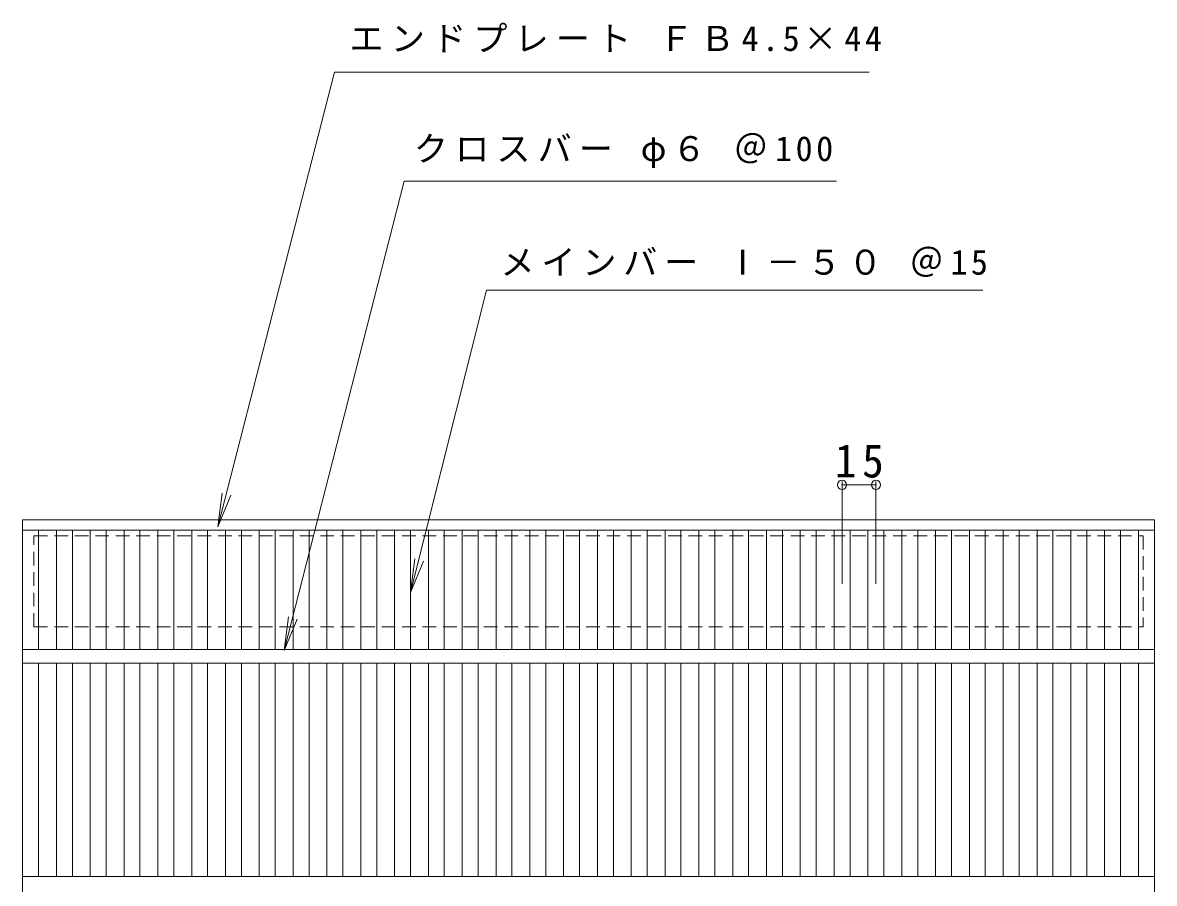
# Model space of a CAD drawing. Units: millimetres, scale not verified. Extents: x -557 to 892, y -689 to 642.
# Drawn here: x -554.8 to -56.8, y 262.8 to 641.8 of the extents above; entities that cross this region are included whole.
import ezdxf

# ---------------------------------------------------------------- set-up
doc = ezdxf.new("R2010")
doc.units = ezdxf.units.MM
doc.header["$LTSCALE"] = 5
doc.header["$PDMODE"] = 32
doc.header["$PDSIZE"] = 4
doc.linetypes.add('DASHED1', pattern=[1.8, 1.2, -0.6])
for name, color, linetype, lineweight in [('1-1_1-1ﾚｲﾔ', 2, 'Continuous', 9), ('1-2_1-2ﾚｲﾔ', 3, 'Continuous', 9), ('1-4_1-4ﾚｲﾔ', 7, 'Continuous', 9), ('1-5_1-5ﾚｲﾔ', 7, 'Continuous', 9)]:
    doc.layers.add(name, color=color, linetype=linetype, lineweight=lineweight)
doc.styles.add('ＭＳ ゴシック', font='')
doc.styles.get('ＭＳ ゴシック').set_extended_font_data('MS Gothic')

msp = doc.modelspace()

# ---------------------------------------------------------------- linework, layer by layer
at = {"layer": '1-1_1-1ﾚｲﾔ', "linetype": 'DASHED1'}
for p in [(-61.757, 415.814), (-549.757, 375.814)]:
    msp.add_line(p, (-61.757, 375.814), dxfattribs=at)
msp.add_lwpolyline([(-549.757, 375.814), (-549.757, 415.814), (-61.757, 415.814)], dxfattribs=at)
at = {"layer": '1-2_1-2ﾚｲﾔ'}
for p, q in [((-56.757, 422.814), (-56.757, -197.186)), ((-554.757, 418.314), (-56.757, 418.314)), ((-547.757, 365.814), (-547.757, 418.314)), ((-539.878, 365.814), (-539.878, 418.314)), ((-532.878, 365.814), (-532.878, 418.314)), ((-524.999, 365.814), (-524.999, 418.314)), ((-517.999, 365.814), (-517.999, 418.314)), ((-510.121, 365.814), (-510.121, 418.314)), ((-503.121, 365.814), (-503.121, 418.314)), ((-495.242, 365.814), (-495.242, 418.314)), ((-488.242, 365.814), (-488.242, 418.314)), ((-480.363, 365.814), (-480.363, 418.314)), ((-473.363, 365.814), (-473.363, 418.314)), ((-465.484, 365.814), (-465.484, 418.314)), ((-458.484, 365.814), (-458.484, 418.314)), ((-450.605, 365.814), (-450.605, 418.314)), ((-443.605, 365.814), (-443.605, 418.314)), ((-435.726, 365.814), (-435.726, 418.314)), ((-428.726, 365.814), (-428.726, 418.314)), ((-420.848, 365.814), (-420.848, 418.314)), ((-413.848, 365.814), (-413.848, 418.314)), ((-405.969, 365.814), (-405.969, 418.314)), ((-398.969, 365.814), (-398.969, 418.314)), ((-391.09, 365.814), (-391.09, 418.314)), ((-384.09, 365.814), (-384.09, 418.314)), ((-376.211, 365.814), (-376.211, 418.314)), ((-369.211, 365.814), (-369.211, 418.314)), ((-361.333, 365.814), (-361.333, 418.314)), ((-354.333, 365.814), (-354.333, 418.314)), ((-346.454, 365.814), (-346.454, 418.314)), ((-339.454, 365.814), (-339.454, 418.314)), ((-331.575, 365.814), (-331.575, 418.314)), ((-324.575, 365.814), (-324.575, 418.314)), ((-316.696, 365.814), (-316.696, 418.314)), ((-309.696, 365.814), (-309.696, 418.314)), ((-301.818, 365.814), (-301.818, 418.314)), ((-294.818, 365.814), (-294.818, 418.314)), ((-286.939, 365.814), (-286.939, 418.314)), ((-279.939, 365.814), (-279.939, 418.314)), ((-272.06, 365.814), (-272.06, 418.314)), ((-265.06, 365.814), (-265.06, 418.314)), ((-257.181, 365.814), (-257.181, 418.314)), ((-250.181, 365.814), (-250.181, 418.314)), ((-242.302, 365.814), (-242.302, 418.314)), ((-235.302, 365.814), (-235.302, 418.314)), ((-227.423, 365.814), (-227.423, 418.314)), ((-220.423, 365.814), (-220.423, 418.314)), ((-212.544, 365.814), (-212.544, 418.314)), ((-205.544, 365.814), (-205.544, 418.314)), ((-197.666, 365.814), (-197.666, 418.314)), ((-190.665, 365.814), (-190.665, 418.314)), ((-182.787, 365.814), (-182.787, 418.314)), ((-175.787, 365.814), (-175.787, 418.314)), ((-167.908, 365.814), (-167.908, 418.314)), ((-160.908, 365.814), (-160.908, 418.314)), ((-153.029, 365.814), (-153.029, 418.314)), ((-146.029, 365.814), (-146.029, 418.314)), ((-138.15, 365.814), (-138.15, 418.314)), ((-131.15, 365.814), (-131.15, 418.314)), ((-123.271, 365.814), (-123.271, 418.314)), ((-116.271, 365.814), (-116.271, 418.314)), ((-108.392, 365.814), (-108.392, 418.314)), ((-101.392, 365.814), (-101.392, 418.314)), ((-93.513, 365.814), (-93.513, 418.314)), ((-86.513, 365.814), (-86.513, 418.314)), ((-78.634, 365.814), (-78.634, 418.314)), ((-71.634, 365.814), (-71.634, 418.314)), ((-63.757, 418.314), (-63.757, 365.814)), ((-554.757, 365.814), (-56.757, 365.814)), ((-554.757, 359.814), (-56.757, 359.814)), ((-547.757, 265.814), (-547.757, 359.814)), ((-539.878, 265.814), (-539.878, 359.814)), ((-532.878, 265.814), (-532.878, 359.814)), ((-524.999, 265.814), (-524.999, 359.814)), ((-517.999, 265.814), (-517.999, 359.814)), ((-510.121, 265.814), (-510.121, 359.814)), ((-503.121, 265.814), (-503.121, 359.814)), ((-495.242, 265.814), (-495.242, 359.814)), ((-488.242, 265.814), (-488.242, 359.814)), ((-480.363, 265.814), (-480.363, 359.814)), ((-473.363, 265.814), (-473.363, 359.814)), ((-465.484, 265.814), (-465.484, 359.814)), ((-458.484, 265.814), (-458.484, 359.814)), ((-450.605, 265.814), (-450.605, 359.814)), ((-443.605, 265.814), (-443.605, 359.814)), ((-435.726, 265.814), (-435.726, 359.814)), ((-428.726, 265.814), (-428.726, 359.814)), ((-420.848, 265.814), (-420.848, 359.814)), ((-413.848, 265.814), (-413.848, 359.814)), ((-405.969, 265.814), (-405.969, 359.814)), ((-398.969, 265.814), (-398.969, 359.814)), ((-391.09, 265.814), (-391.09, 359.814)), ((-384.09, 265.814), (-384.09, 359.814)), ((-376.211, 265.814), (-376.211, 359.814)), ((-369.211, 265.814), (-369.211, 359.814)), ((-361.333, 265.814), (-361.333, 359.814)), ((-354.333, 265.814), (-354.333, 359.814)), ((-346.454, 265.814), (-346.454, 359.814)), ((-339.454, 265.814), (-339.454, 359.814)), ((-331.575, 265.814), (-331.575, 359.814)), ((-324.575, 265.814), (-324.575, 359.814)), ((-316.696, 265.814), (-316.696, 359.814)), ((-309.696, 265.814), (-309.696, 359.814)), ((-301.818, 265.814), (-301.818, 359.814)), ((-294.818, 265.814), (-294.818, 359.814)), ((-286.939, 265.814), (-286.939, 359.814)), ((-279.939, 265.814), (-279.939, 359.814)), ((-272.06, 265.814), (-272.06, 359.814)), ((-265.06, 265.814), (-265.06, 359.814)), ((-257.181, 265.814), (-257.181, 359.814)), ((-250.181, 265.814), (-250.181, 359.814)), ((-242.302, 265.814), (-242.302, 359.814)), ((-235.302, 265.814), (-235.302, 359.814)), ((-227.423, 265.814), (-227.423, 359.814)), ((-220.423, 265.814), (-220.423, 359.814)), ((-212.544, 265.814), (-212.544, 359.814)), ((-205.544, 265.814), (-205.544, 359.814)), ((-197.666, 265.814), (-197.666, 359.814)), ((-190.665, 265.814), (-190.665, 359.814)), ((-182.787, 265.814), (-182.787, 359.814)), ((-175.787, 265.814), (-175.787, 359.814)), ((-167.908, 265.814), (-167.908, 359.814)), ((-160.908, 265.814), (-160.908, 359.814)), ((-153.029, 265.814), (-153.029, 359.814)), ((-146.029, 265.814), (-146.029, 359.814)), ((-138.15, 265.814), (-138.15, 359.814)), ((-131.15, 265.814), (-131.15, 359.814)), ((-123.271, 265.814), (-123.271, 359.814)), ((-116.271, 265.814), (-116.271, 359.814)), ((-108.392, 265.814), (-108.392, 359.814)), ((-101.392, 265.814), (-101.392, 359.814)), ((-93.513, 265.814), (-93.513, 359.814)), ((-86.513, 265.814), (-86.513, 359.814)), ((-78.634, 265.814), (-78.634, 359.814)), ((-71.634, 265.814), (-71.634, 359.814)), ((-63.757, 359.814), (-63.757, 265.814)), ((-554.757, 265.814), (-56.757, 265.814))]:
    msp.add_line(p, q, dxfattribs=at)
msp.add_lwpolyline([(-554.757, -197.186), (-554.757, 422.814), (-56.757, 422.814)], dxfattribs=at)
at = {"layer": '1-4_1-4ﾚｲﾔ'}
for p, q in [((-194.166, 394.722), (-194.166, 439.799)), ((-194.166, 438.299), (-179.287, 438.299)), ((-179.287, 394.722), (-179.287, 439.799))]:
    msp.add_line(p, q, dxfattribs=at)
for p in [(-194.166, 438.299), (-179.287, 438.299)]:
    msp.add_point(p, dxfattribs=at)
at = {"layer": '1-5_1-5ﾚｲﾔ'}
for p, q in [((-439.699, 365.326), (-386.852, 571.954)), ((-386.852, 571.954), (-196.631, 571.954)), ((-384.123, 390.826), (-350.703, 523.955)), ((-350.703, 523.955), (-132.18, 523.955)), ((-468.887, 419.826), (-466.929, 434.697)), ((-468.887, 419.826), (-463.146, 433.684)), ((-384.123, 390.826), (-382.165, 405.697)), ((-384.123, 390.826), (-378.383, 404.684)), ((-439.699, 365.326), (-437.741, 380.198)), ((-439.699, 365.326), (-433.958, 379.184))]:
    msp.add_line(p, q, dxfattribs=at)
msp.add_lwpolyline([(-468.887, 419.826), (-417.514, 619.954), (-182.308, 619.954)], dxfattribs=at)

# ---------------------------------------------------------------- texts
at = {"layer": '1-4_1-4ﾚｲﾔ', "color": 2, "insert": (-197.351, 441.299), "char_height": 14.66, "attachment_point": 7, "style": 'ＭＳ ゴシック'}
msp.add_mtext('\\T1.27;\\W0.95;15', dxfattribs=at)
at = {"layer": '1-5_1-5ﾚｲﾔ', "char_height": 11, "attachment_point": 7, "style": 'ＭＳ ゴシック'}
for s, insert in [('\\T1.21;エンドプレート\\~ＦＢ4.5×44', (-410.884, 628.696)), ('\\T1.21;クロスバー\\~φ６\\~＠100', (-382.629, 577.836)), ('\\T1.2;メインバー\\~Ⅰ－５０\\~＠15', (-344.484, 529.802))]:
    msp.add_mtext(s, dxfattribs=dict(at, insert=insert))

doc.saveas('drawing.dxf')
